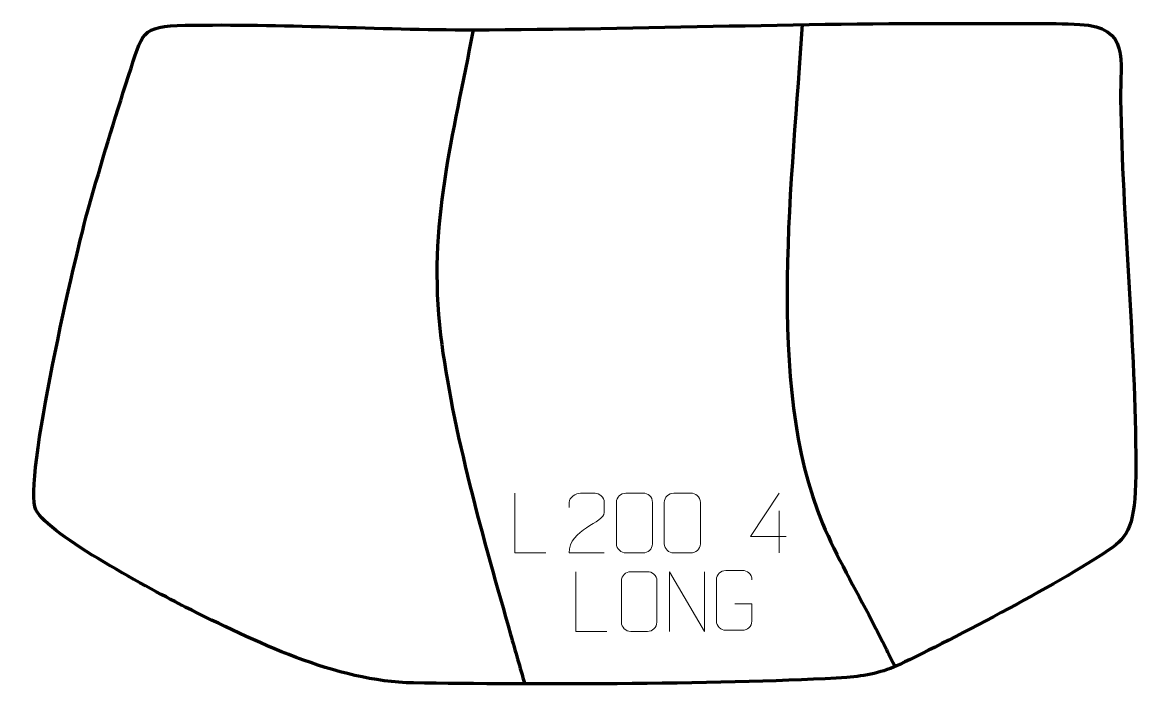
# Model space of a CAD drawing. Header units: millimetres. Extents: x -552 to -197, y 365 to 577.
import ezdxf

# ---------------------------------------------------------------- set-up
doc = ezdxf.new("R2010")
doc.units = ezdxf.units.MM
doc.header["$MEASUREMENT"] = 0
doc.layers.add('layer 1', color=7, linetype='Continuous', plot=False)
doc.layers.add('layer 2', color=7, linetype='Continuous')
doc.layers.add('layer 3', color=7, linetype='Continuous')

msp = doc.modelspace()

# ---------------------------------------------------------------- linework, layer by layer
at = {"layer": 'layer 1', "color": 250, "lineweight": 9}
for points, knots in [([(-385.1472, 407.4296), (-385.1472, 407.4296), (-395.0214, 407.4296), (-395.0214, 407.4296), (-395.0214, 407.4296), (-395.0214, 407.4296), (-395.0214, 426.4577), (-395.0214, 426.4577)], [0, 0, 0, 0, 0.33333333, 0.33333333, 0.33333333, 0.33333333, 1, 1, 1, 1]), ([(-366.5242, 407.4217), (-370.2716, 407.422), (-374.0191, 407.422), (-377.7663, 407.4217), (-377.7663, 407.4217), (-377.7663, 414.9955), (-366.5943, 417.0096), (-366.5242, 420.2963), (-366.5242, 420.2963), (-366.5245, 421.3822), (-366.5245, 422.4679), (-366.5242, 423.5532), (-366.5242, 423.5532), (-366.5371, 425.137), (-368.1558, 426.4523), (-369.43, 426.4655), (-369.43, 426.4655), (-371.0109, 426.4652), (-372.5916, 426.4652), (-374.1719, 426.4655), (-374.1719, 426.4655), (-375.5613, 426.4781), (-377.7152, 425.1115), (-377.7663, 423.5151), (-377.7663, 423.5151), (-377.7663, 423.5151), (-377.7663, 421.9482), (-377.7663, 421.9482)], [0, 0, 0, 0, 0.125, 0.125, 0.125, 0.125, 0.25, 0.25, 0.25, 0.25, 0.375, 0.375, 0.375, 0.375, 0.5, 0.5, 0.5, 0.5, 0.625, 0.625, 0.625, 0.625, 0.75, 0.75, 0.75, 0.75, 1, 1, 1, 1]), ([(-359.6249, 426.4749), (-357.8206, 426.4749), (-356.016, 426.4749), (-354.2115, 426.4749), (-354.2115, 426.4749), (-352.7013, 426.502), (-351.1564, 425.3626), (-351.1357, 423.5004), (-351.1357, 423.5004), (-351.136, 419.1101), (-351.136, 414.7196), (-351.1357, 410.3287), (-351.1357, 410.3287), (-351.2441, 408.5538), (-352.5453, 407.4235), (-354.2115, 407.4152), (-354.2115, 407.4152), (-356.0205, 407.4155), (-357.8296, 407.4155), (-359.6383, 407.4152), (-359.6383, 407.4152), (-361.1318, 407.3347), (-362.6617, 408.7744), (-362.653, 410.3154), (-362.653, 410.3154), (-362.6527, 414.7234), (-362.6527, 419.1311), (-362.653, 423.5384), (-362.653, 423.5384), (-362.6497, 425.1718), (-361.2947, 426.4852), (-359.6249, 426.4749)], [0, 0, 0, 0, 0.11111111, 0.11111111, 0.11111111, 0.11111111, 0.22222222, 0.22222222, 0.22222222, 0.22222222, 0.33333333, 0.33333333, 0.33333333, 0.33333333, 0.44444444, 0.44444444, 0.44444444, 0.44444444, 0.55555556, 0.55555556, 0.55555556, 0.55555556, 0.66666667, 0.66666667, 0.66666667, 0.66666667, 0.77777778, 0.77777778, 0.77777778, 0.77777778, 1, 1, 1, 1]), ([(-344.3741, 426.4749), (-342.5698, 426.4749), (-340.7652, 426.4749), (-338.9607, 426.4749), (-338.9607, 426.4749), (-337.4505, 426.502), (-335.9056, 425.3626), (-335.8849, 423.5004), (-335.8849, 423.5004), (-335.8852, 419.1101), (-335.8852, 414.7196), (-335.8849, 410.3287), (-335.8849, 410.3287), (-335.9933, 408.5538), (-337.2945, 407.4235), (-338.9607, 407.4152), (-338.9607, 407.4152), (-340.7697, 407.4155), (-342.5788, 407.4155), (-344.3875, 407.4152), (-344.3875, 407.4152), (-345.881, 407.3347), (-347.4109, 408.7744), (-347.4022, 410.3154), (-347.4022, 410.3154), (-347.4019, 414.7234), (-347.4019, 419.1311), (-347.4022, 423.5384), (-347.4022, 423.5384), (-347.3989, 425.1718), (-346.0439, 426.4852), (-344.3741, 426.4749)], [0, 0, 0, 0, 0.11111111, 0.11111111, 0.11111111, 0.11111111, 0.22222222, 0.22222222, 0.22222222, 0.22222222, 0.33333333, 0.33333333, 0.33333333, 0.33333333, 0.44444444, 0.44444444, 0.44444444, 0.44444444, 0.55555556, 0.55555556, 0.55555556, 0.55555556, 0.66666667, 0.66666667, 0.66666667, 0.66666667, 0.77777778, 0.77777778, 0.77777778, 0.77777778, 1, 1, 1, 1]), ([(-308.5412, 412.6861), (-308.5412, 412.6861), (-319.8433, 412.6861), (-319.8433, 412.6861), (-319.8433, 412.6861), (-319.8433, 412.6861), (-310.7861, 426.4656), (-310.7861, 426.4656)], [0, 0, 0, 0, 0.33333333, 0.33333333, 0.33333333, 0.33333333, 1, 1, 1, 1]), ([(-365.721, 382.4117), (-365.721, 382.4117), (-375.5953, 382.4117), (-375.5953, 382.4117), (-375.5953, 382.4117), (-375.5953, 382.4117), (-375.5953, 401.4398), (-375.5953, 401.4398)], [0, 0, 0, 0, 0.33333333, 0.33333333, 0.33333333, 0.33333333, 1, 1, 1, 1]), ([(-358.0911, 401.4396), (-356.3177, 401.4396), (-354.544, 401.4396), (-352.7702, 401.4396), (-352.7702, 401.4396), (-351.2858, 401.4667), (-349.7673, 400.3294), (-349.747, 398.4706), (-349.747, 398.4706), (-349.7473, 394.0883), (-349.7473, 389.7058), (-349.747, 385.323), (-349.747, 385.323), (-349.8536, 383.5513), (-351.1325, 382.423), (-352.7702, 382.4148), (-352.7702, 382.4148), (-354.5484, 382.4151), (-356.3265, 382.4151), (-358.1044, 382.4148), (-358.1044, 382.4148), (-359.5723, 382.3344), (-361.0761, 383.7714), (-361.0676, 385.3097), (-361.0676, 385.3097), (-361.0673, 389.7096), (-361.0673, 394.1092), (-361.0676, 398.5085), (-361.0676, 398.5085), (-361.0643, 400.1389), (-359.7324, 401.4499), (-358.0911, 401.4396)], [0, 0, 0, 0, 0.11111111, 0.11111111, 0.11111111, 0.11111111, 0.22222222, 0.22222222, 0.22222222, 0.22222222, 0.33333333, 0.33333333, 0.33333333, 0.33333333, 0.44444444, 0.44444444, 0.44444444, 0.44444444, 0.55555556, 0.55555556, 0.55555556, 0.55555556, 0.66666667, 0.66666667, 0.66666667, 0.66666667, 0.77777778, 0.77777778, 0.77777778, 0.77777778, 1, 1, 1, 1]), ([(-345.7439, 382.4118), (-345.7439, 382.4118), (-345.7439, 401.4399), (-345.7439, 401.4399), (-345.7439, 401.4399), (-345.7439, 401.4399), (-334.5691, 382.4118), (-334.5691, 382.4118), (-334.5691, 382.4118), (-334.5691, 382.4118), (-334.5691, 401.4399), (-334.5691, 401.4399)], [0, 0, 0, 0, 0.25, 0.25, 0.25, 0.25, 0.5, 0.5, 0.5, 0.5, 1, 1, 1, 1]), ([(-324.9057, 391.1632), (-324.9057, 391.1632), (-319.4397, 391.1632), (-319.4397, 391.1632), (-319.4397, 391.1632), (-319.4397, 391.1632), (-319.4397, 385.6973), (-319.4397, 385.6973), (-319.4397, 385.6973), (-319.5463, 383.9256), (-320.8252, 382.7974), (-322.463, 382.7891), (-322.463, 382.7891), (-324.2411, 382.7894), (-326.0193, 382.7894), (-327.7972, 382.7891), (-327.7972, 382.7891), (-329.265, 382.7087), (-330.7689, 384.1458), (-330.7604, 385.684), (-330.7604, 385.684), (-330.76, 390.0839), (-330.76, 394.4836), (-330.7604, 398.8829), (-330.7604, 398.8829), (-330.7571, 400.5133), (-329.4251, 401.8242), (-327.7839, 401.814), (-327.7839, 401.814), (-326.0105, 401.814), (-324.2367, 401.814), (-322.463, 401.814), (-322.463, 401.814), (-320.9785, 401.841), (-319.46, 400.7037), (-319.4397, 398.8448)], [0, 0, 0, 0, 0.1, 0.1, 0.1, 0.1, 0.2, 0.2, 0.2, 0.2, 0.3, 0.3, 0.3, 0.3, 0.4, 0.4, 0.4, 0.4, 0.5, 0.5, 0.5, 0.5, 0.6, 0.6, 0.6, 0.6, 0.7, 0.7, 0.7, 0.7, 0.8, 0.8, 0.8, 0.8, 1, 1, 1, 1])]:
    msp.add_open_spline(points, degree=3, knots=knots, dxfattribs=at)
msp.add_open_spline([(-310.7861, 420.8919), (-310.7861, 420.8919), (-310.7861, 407.4218), (-310.7861, 407.4218)], degree=3, dxfattribs=at)
at = {"layer": 'layer 2', "color": 142, "lineweight": 158}
for points, knots in [([(-303.4061, 575.8963), (-306.2026, 528.5452), (-315.4854, 460.7756), (-296.8848, 416.8077), (-296.8848, 416.8077), (-292.3799, 406.1591), (-286.5261, 395.99), (-281.184, 385.7353), (-281.184, 385.7353), (-278.9389, 381.3261), (-276.6942, 376.917), (-274.4466, 372.5091), (-274.4466, 372.5091), (-274.4466, 372.5091), (-273.7722, 371.187), (-273.7722, 371.187)], [0, 0, 0, 0, 0.2, 0.2, 0.2, 0.2, 0.4, 0.4, 0.4, 0.4, 0.6, 0.6, 0.6, 0.6, 1, 1, 1, 1]), ([(-408.3769, 574.2709), (-414.73, 539.9355), (-423.0593, 512.4011), (-418.7472, 476.8519), (-418.7472, 476.8519), (-415.1014, 446.7955), (-404.8573, 410.8235), (-396.4366, 381.4525), (-396.4366, 381.4525), (-394.928, 376.1904), (-393.419, 370.9296), (-391.9304, 365.6618)], [0, 0, 0, 0, 0.25, 0.25, 0.25, 0.25, 0.5, 0.5, 0.5, 0.5, 1, 1, 1, 1])]:
    msp.add_open_spline(points, degree=3, knots=knots, dxfattribs=at)
at = {"layer": 'layer 3', "color": 242, "lineweight": 158}
msp.add_open_spline([(-547.8327, 421.1521), (-543.6262, 412.935), (-509.9267, 395.1911), (-500.2376, 390.1798), (-500.2376, 390.1798), (-478.1645, 379.2666), (-452.1943, 366.3537), (-427.4236, 365.9667), (-427.4236, 365.9667), (-390.6699, 365.3925), (-324.0971, 365.3986), (-289.161, 367.7314), (-289.161, 367.7314), (-283.2668, 368.125), (-277.491, 369.3672), (-272.3016, 371.8516), (-272.3016, 371.8516), (-255.4382, 379.9253), (-219.0022, 398.9226), (-204.4246, 409.1983), (-204.4246, 409.1983), (-198.5241, 413.3574), (-196.9985, 418.4141), (-196.9948, 435.2216), (-196.9948, 435.2216), (-197.0467, 474.4005), (-201.2542, 513.1405), (-201.8256, 552.0416), (-201.8256, 552.0416), (-202.0105, 564.6249), (-198.7315, 575.1419), (-214.8219, 575.9734), (-214.8219, 575.9734), (-224.6771, 576.4827), (-235.2445, 576.2062), (-245.1807, 576.276), (-245.1807, 576.276), (-299.3905, 576.6576), (-354.0684, 574.417), (-408.3769, 574.2709), (-408.3769, 574.2709), (-439.0204, 574.2798), (-469.4938, 576.2329), (-500.1911, 575.6992), (-500.1911, 575.6992), (-514.7421, 575.4461), (-513.7606, 573.32), (-518.2847, 559.5721), (-518.2847, 559.5721), (-522.873, 545.6289), (-526.9227, 531.8228), (-530.998, 517.7332), (-530.998, 517.7332), (-534.9708, 503.535), (-552.2071, 429.6972), (-547.8327, 421.1521)], degree=3, knots=[0, 0, 0, 0, 0.06666667, 0.06666667, 0.06666667, 0.06666667, 0.13333333, 0.13333333, 0.13333333, 0.13333333, 0.2, 0.2, 0.2, 0.2, 0.26666667, 0.26666667, 0.26666667, 0.26666667, 0.33333333, 0.33333333, 0.33333333, 0.33333333, 0.4, 0.4, 0.4, 0.4, 0.46666667, 0.46666667, 0.46666667, 0.46666667, 0.53333333, 0.53333333, 0.53333333, 0.53333333, 0.6, 0.6, 0.6, 0.6, 0.66666667, 0.66666667, 0.66666667, 0.66666667, 0.73333333, 0.73333333, 0.73333333, 0.73333333, 0.8, 0.8, 0.8, 0.8, 0.86666667, 0.86666667, 0.86666667, 0.86666667, 1, 1, 1, 1], dxfattribs=at)

doc.saveas('drawing.dxf')
